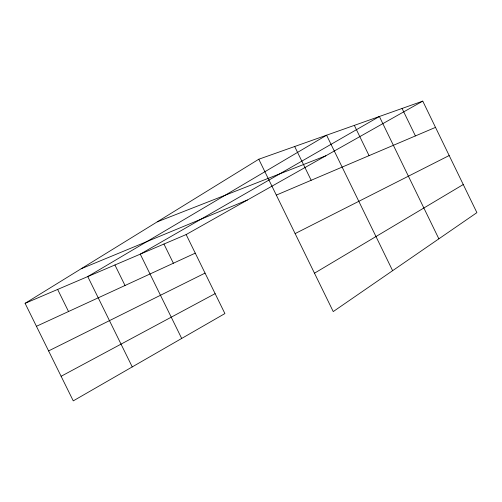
<?xml version="1.0" encoding="UTF-8"?>
<svg xmlns="http://www.w3.org/2000/svg" width="502" height="502" viewBox="0 0 502 502"><rect width="100%" height="100%" fill="white"/><g stroke="black" fill="none" stroke-linecap="round" stroke-linejoin="round"><path stroke-width="0.75" d="M422.766 101.128L186.148 234.559L224.902 313.568L73.261 400.872L25.1 303.333L258.787 159.228L422.766 101.128L476.9 212.635L333.24 311.579L258.787 159.228M314.484 273.195L463.252 184.529M61.118 376.28L215.126 293.639M295.132 233.593L449.177 155.538M48.594 350.923L205.048 273.101M36.433 326.294L195.265 253.146M25.1 303.333L186.148 234.559M276.32 195.109L435.504 127.376M81.186 268.752L247.436 199.997M157.264 221.834L325.829 155.789M114.927 264.974L125.023 285.494M132.246 366.906L87.762 276.577L326.589 135.207L392.62 270.685M57.642 289.441L68.523 311.516M163.953 244.035L173.372 263.23M181.686 338.442L140.265 254.15L379.368 116.508L438.861 238.833M294.687 146.509L311.171 180.281M402.071 108.457L415.418 135.923M354.33 125.374L369.07 155.645"/></g></svg>
